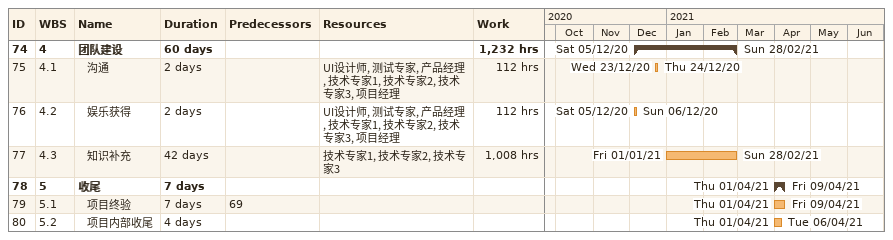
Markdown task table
| ID | WBS | Task | Duration | Start | Finish | Predecessors | Resources | Work (h) |
|---|---|---|---|---|---|---|---|---|
| 74 | 4 | **团队建设** | 60d | 2020-12-05 | 2021-02-28 |  |  | 1232 |
| 75 | 4.1 | 沟通 | 2d | 2020-12-23 | 2020-12-24 |  | UI设计师, 测试专家, 产品经理, 技术专家1, 技术专家2, 技术专家3, 项目经理 | 112 |
| 76 | 4.2 | 娱乐获得 | 2d | 2020-12-05 | 2020-12-06 |  | UI设计师, 测试专家, 产品经理, 技术专家1, 技术专家2, 技术专家3, 项目经理 | 112 |
| 77 | 4.3 | 知识补充 | 42d | 2021-01-01 | 2021-02-28 |  | 技术专家1, 技术专家2, 技术专家3 | 1008 |
| 78 | 5 | **收尾** | 7d | 2021-04-01 | 2021-04-09 |  |  |  |
| 79 | 5.1 | 项目终验 | 7d | 2021-04-01 | 2021-04-09 | 69 |  |  |
| 80 | 5.2 | 项目内部收尾 | 4d | 2021-04-01 | 2021-04-06 |  |  |  |
